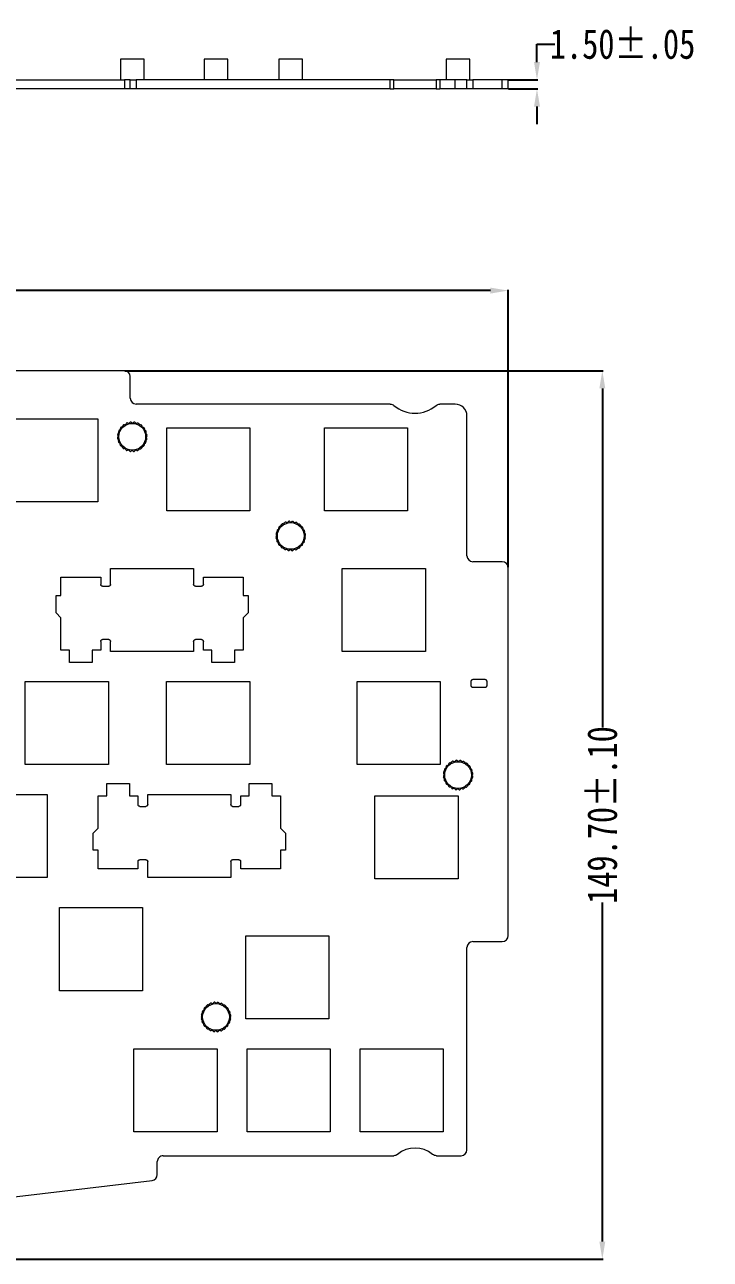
# Model space of a CAD drawing. Header units: inches. Extents: x -365 to 399, y 78 to 478.
# Drawn here: x 13.7 to 129.2, y 77.9 to 285.9 of the extents above; entities that cross this region are included whole.
import ezdxf

# ---------------------------------------------------------------- set-up
doc = ezdxf.new("R2010")
doc.units = ezdxf.units.IN
doc.header["$LTSCALE"] = 2.574606
doc.header["$MEASUREMENT"] = 0
doc.header["$PDMODE"] = 3
doc.header["$PDSIZE"] = 0.3125
doc.layers.get('0').update_dxf_attribs({"linetype": 'CONTINUOUS'})
doc.layers.get('Defpoints').update_dxf_attribs({"linetype": 'CONTINUOUS'})
doc.styles.get("Standard").update_dxf_attribs({"font": 'txt', "width": 0.8})
doc.dimstyles.new('副本 STANDARD', dxfattribs={"dimtxt": 5, "dimasz": 3, "dimexe": 0.125, "dimexo": 0.0625, "dimgap": 0.09, "dimtad": 0, "dimtoh": 1, "dimzin": 4, "dimdsep": 46, "dimtxsty": 'Standard', "dimblk": '_FILLED', "dimcen": 0.09, "dimazin": 1, "dimtp": 0.01, "dimtm": 0.01, "dimtfac": 1, "dimtofl": 0, "dimtmove": 0, "dimatfit": 3, "dimldrblk": '_FILLED', "dimfxl": 1, "dimtolj": 1, "dimtzin": 4, "dimarcsym": 0})

# ---------------------------------------------------------------- blocks, each defined once
blk = doc.blocks.new('_FILLED')
at = {"color": 0, "linetype": 'ByBlock'}
blk.add_solid([(0, 0), (-1, 0.167), (-1, -0.167)], dxfattribs=at)
blk = doc.blocks.new('*D16')
at = {"color": 0, "lineweight": -2, "transparency": 16777216}
for p, q in [((-283.86, 192.47), (-283.86, 241.2)), ((-280.86, 241.08), (-110.09, 241.08)), ((92.19, 241.08), (-78.58, 241.08)), ((95.19, 194.47), (95.19, 241.2))]:
    blk.add_line(p, q, dxfattribs=at)
at = {"layer": 'Defpoints', "color": 0, "transparency": 16777216}
for p in [(95.19, 241.08), (95.19, 194.41), (-283.86, 192.41)]:
    blk.add_point(p, dxfattribs=at)
at = {"color": 0, "lineweight": -2, "transparency": 16777216, "xscale": 3, "yscale": 3, "zscale": 3, "rotation": 180}
blk.add_blockref('_FILLED', (-283.86, 241.08), dxfattribs=at)
at = {"color": 0, "lineweight": -2, "transparency": 16777216, "xscale": 3, "yscale": 3, "zscale": 3}
blk.add_blockref('_FILLED', (95.19, 241.08), dxfattribs=at)
at = {"color": 0, "transparency": 16777216, "insert": (-94.34, 241.08), "char_height": 5, "attachment_point": 5}
blk.add_mtext('\\A1;379.05±.15', dxfattribs=at)
blk = doc.blocks.new('*D17')
at = {"color": 0, "lineweight": -2, "transparency": 16777216}
for p, q in [((30.59, 227.59), (111.16, 227.59)), ((111.04, 224.59), (111.04, 167.49)), ((111.04, 80.88), (111.04, 137.98)), ((-122.23, 77.88), (111.16, 77.88))]:
    blk.add_line(p, q, dxfattribs=at)
at = {"layer": 'Defpoints', "color": 0, "transparency": 16777216}
for p in [(30.52, 227.59), (-122.3, 77.88), (111.04, 77.88)]:
    blk.add_point(p, dxfattribs=at)
at = {"color": 0, "lineweight": -2, "transparency": 16777216, "xscale": 3, "yscale": 3, "zscale": 3}
for p, rotation in [((111.04, 227.59), 90), ((111.04, 77.88), 270)]:
    blk.add_blockref('_FILLED', p, dxfattribs=dict(at, rotation=rotation))
at = {"color": 0, "transparency": 16777216, "insert": (111.04, 152.73), "char_height": 5, "attachment_point": 5, "rotation": 90}
blk.add_mtext('\\A1;149.70±.10', dxfattribs=at)
blk = doc.blocks.new('*D20')
at = {"color": 0, "lineweight": -2, "transparency": 16777216}
for p, q in [((100.03, 279.59), (100.03, 282.59)), ((100.03, 282.59), (103.03, 282.59)), ((95.25, 276.59), (100.16, 276.59)), ((95.25, 275.09), (100.16, 275.09)), ((100.03, 272.09), (100.03, 269.09))]:
    blk.add_line(p, q, dxfattribs=at)
at = {"layer": 'Defpoints', "color": 0, "transparency": 16777216}
for p in [(95.19, 276.59), (95.19, 275.09), (100.03, 276.59)]:
    blk.add_point(p, dxfattribs=at)
at = {"color": 0, "lineweight": -2, "transparency": 16777216, "xscale": 3, "yscale": 3, "zscale": 3}
for p, rotation in [((100.03, 276.59), 270), ((100.03, 275.09), 90)]:
    blk.add_blockref('_FILLED', p, dxfattribs=dict(at, rotation=rotation))
at = {"color": 0, "transparency": 16777216, "insert": (114.45, 282.59), "char_height": 5, "attachment_point": 5}
blk.add_mtext('\\A1;1.50±.05', dxfattribs=at)

msp = doc.modelspace()

# ---------------------------------------------------------------- linework, layer by layer
at = {"color": 7, "linetype": 'Continuous', "lineweight": 15}
for p, q in [((29.864, 280.095), (29.864, 276.595)), ((31.894, 280.095), (29.864, 280.095)), ((33.864, 280.095), (31.894, 280.095)), ((33.864, 276.595), (33.864, 280.095)), ((43.965, 280.095), (43.965, 276.595)), ((45.995, 280.095), (43.965, 280.095)), ((47.965, 280.095), (45.995, 280.095)), ((47.965, 276.595), (47.965, 280.095)), ((56.548, 280.095), (56.548, 276.595)), ((58.578, 280.095), (56.548, 280.095)), ((60.548, 280.095), (58.578, 280.095)), ((60.548, 276.595), (60.548, 280.095)), ((84.738, 280.095), (84.738, 276.595)), ((86.769, 280.095), (84.738, 280.095)), ((88.738, 280.095), (86.769, 280.095)), ((88.738, 276.595), (88.738, 280.095)), ((-31.477, 276.595), (30.523, 276.595)), ((30.523, 275.095), (-31.477, 275.095)), ((30.523, 276.595), (30.523, 275.095)), ((31.523, 275.095), (30.523, 275.095)), ((31.523, 275.095), (31.523, 276.595)), ((32.523, 275.095), (31.523, 275.095)), ((32.523, 276.595), (32.523, 275.095)), ((75.293, 276.595), (32.523, 276.595)), ((75.293, 275.095), (32.523, 275.095)), ((75.293, 275.095), (75.293, 276.595)), ((75.939, 275.095), (75.939, 276.595)), ((83.043, 275.095), (75.939, 275.095)), ((83.043, 276.595), (83.043, 275.095)), ((83.688, 276.595), (83.688, 275.095)), ((86.238, 276.595), (83.688, 276.595)), ((86.238, 275.095), (83.688, 275.095)), ((86.238, 275.095), (86.238, 276.595)), ((88.238, 275.095), (86.238, 275.095)), ((88.238, 275.095), (88.238, 276.595)), ((89.238, 275.095), (88.238, 275.095)), ((89.238, 276.595), (89.238, 275.095)), ((94.188, 276.595), (89.238, 276.595)), ((94.188, 275.095), (89.238, 275.095)), ((94.188, 275.095), (94.188, 276.595)), ((95.188, 275.095), (94.188, 275.095)), ((95.188, 275.095), (95.188, 276.595)), ((30.523, 227.586), (-31.477, 227.586)), ((31.523, 222.958), (31.523, 226.586)), ((75.293, 221.958), (32.523, 221.958)), ((86.238, 221.958), (83.688, 221.958)), ((12.039, 219.503), (26.039, 219.503)), ((26.039, 219.503), (26.039, 205.503)), ((88.238, 196.408), (88.238, 219.958)), ((37.688, 203.958), (37.688, 217.958)), ((37.688, 217.958), (51.688, 217.958)), ((51.688, 217.958), (51.688, 203.958)), ((64.233, 203.958), (64.233, 217.958)), ((64.233, 217.958), (78.233, 217.958)), ((78.233, 217.958), (78.233, 203.958)), ((26.039, 205.503), (12.039, 205.503)), ((51.688, 203.958), (37.688, 203.958)), ((78.233, 203.958), (64.233, 203.958)), ((28.188, 194.288), (42.188, 194.288)), ((28.188, 191.588), (28.188, 194.288)), ((42.188, 194.288), (42.188, 191.588)), ((67.233, 180.268), (67.233, 194.268)), ((67.233, 194.268), (81.233, 194.268)), ((81.233, 194.268), (81.233, 180.268)), ((94.188, 195.408), (89.238, 195.408)), ((95.188, 132.408), (95.188, 194.408)), ((19.838, 192.788), (26.538, 192.788)), ((19.838, 189.688), (19.838, 192.788)), ((26.538, 192.788), (26.538, 191.588)), ((43.838, 192.788), (50.538, 192.788)), ((43.838, 191.588), (43.838, 192.788)), ((50.538, 192.788), (50.538, 189.688)), ((19.013, 189.688), (19.838, 189.688)), ((19.013, 186.788), (19.013, 189.688)), ((26.838, 191.288), (27.888, 191.288)), ((42.488, 191.288), (43.538, 191.288)), ((50.538, 189.688), (51.363, 189.688)), ((51.363, 189.688), (51.363, 186.788)), ((19.838, 185.963), (19.013, 186.788)), ((19.838, 180.488), (19.838, 185.963)), ((51.363, 186.788), (50.538, 185.963)), ((50.538, 185.963), (50.538, 180.488)), ((26.538, 181.988), (26.538, 180.488)), ((27.888, 182.288), (26.838, 182.288)), ((28.188, 180.288), (28.188, 181.988)), ((42.188, 181.988), (42.188, 180.288)), ((43.538, 182.288), (42.488, 182.288)), ((43.838, 180.488), (43.838, 181.988)), ((21.288, 180.488), (19.838, 180.488)), ((21.288, 178.438), (21.288, 180.488)), ((25.088, 180.488), (25.088, 178.438)), ((26.538, 180.488), (25.088, 180.488)), ((42.188, 180.288), (28.188, 180.288)), ((45.288, 180.488), (43.838, 180.488)), ((45.288, 178.438), (45.288, 180.488)), ((49.088, 180.488), (49.088, 178.438)), ((50.538, 180.488), (49.088, 180.488)), ((81.233, 180.268), (67.233, 180.268)), ((25.088, 178.438), (21.288, 178.438)), ((49.088, 178.438), (45.288, 178.438)), ((13.838, 175.238), (27.838, 175.238)), ((13.838, 161.238), (13.838, 175.238)), ((27.838, 175.238), (27.838, 161.238)), ((37.638, 175.238), (51.638, 175.238)), ((37.638, 161.238), (37.638, 175.238)), ((51.638, 175.238), (51.638, 161.238)), ((69.738, 161.218), (69.738, 175.218)), ((69.738, 175.218), (83.738, 175.218)), ((83.738, 175.218), (83.738, 161.218)), ((88.961, 174.495), (88.961, 175.295)), ((89.261, 175.595), (91.261, 175.595)), ((91.561, 175.295), (91.561, 174.495)), ((91.261, 174.195), (89.261, 174.195)), ((27.838, 161.238), (13.838, 161.238)), ((51.638, 161.238), (37.638, 161.238)), ((83.738, 161.218), (69.738, 161.218)), ((3.538, 156.188), (17.538, 156.188)), ((17.538, 156.188), (17.538, 142.188)), ((27.568, 158.038), (31.368, 158.038)), ((27.568, 155.988), (27.568, 158.038)), ((31.368, 158.038), (31.368, 155.988)), ((34.468, 156.188), (48.468, 156.188)), ((34.468, 154.488), (34.468, 156.188)), ((48.468, 156.188), (48.468, 154.488)), ((51.568, 158.038), (55.368, 158.038)), ((51.568, 155.988), (51.568, 158.038)), ((55.368, 158.038), (55.368, 155.988)), ((26.118, 155.988), (27.568, 155.988)), ((26.118, 150.513), (26.118, 155.988)), ((31.368, 155.988), (32.818, 155.988)), ((32.818, 155.988), (32.818, 154.488)), ((33.118, 154.188), (34.168, 154.188)), ((48.768, 154.188), (49.818, 154.188)), ((50.118, 155.988), (51.568, 155.988)), ((50.118, 154.488), (50.118, 155.988)), ((55.368, 155.988), (56.818, 155.988)), ((56.818, 155.988), (56.818, 150.513)), ((72.738, 141.968), (72.738, 155.968)), ((72.738, 155.968), (86.738, 155.968)), ((86.738, 155.968), (86.738, 141.968)), ((25.293, 149.688), (26.118, 150.513)), ((56.818, 150.513), (57.643, 149.688)), ((25.293, 146.788), (25.293, 149.688)), ((57.643, 149.688), (57.643, 146.788)), ((26.118, 146.788), (25.293, 146.788)), ((26.118, 143.688), (26.118, 146.788)), ((56.818, 146.788), (56.818, 143.688)), ((57.643, 146.788), (56.818, 146.788)), ((32.818, 143.688), (26.118, 143.688)), ((32.818, 144.888), (32.818, 143.688)), ((34.168, 145.188), (33.118, 145.188)), ((34.468, 142.188), (34.468, 144.888)), ((48.468, 144.888), (48.468, 142.188)), ((49.818, 145.188), (48.768, 145.188)), ((50.118, 143.688), (50.118, 144.888)), ((56.818, 143.688), (50.118, 143.688)), ((17.538, 142.188), (3.538, 142.188)), ((48.468, 142.188), (34.468, 142.188)), ((86.738, 141.968), (72.738, 141.968)), ((19.583, 137.138), (33.583, 137.138)), ((19.583, 123.138), (19.583, 137.138)), ((33.583, 137.138), (33.583, 123.138)), ((50.988, 132.388), (64.988, 132.388)), ((50.988, 118.388), (50.988, 132.388)), ((64.988, 132.388), (64.988, 118.388)), ((89.238, 131.408), (94.188, 131.408)), ((88.238, 96.338), (88.238, 130.408)), ((33.583, 123.138), (19.583, 123.138)), ((64.988, 118.388), (50.988, 118.388)), ((32.138, 113.338), (46.138, 113.338)), ((32.138, 99.338), (32.138, 113.338)), ((46.138, 113.338), (46.138, 99.338)), ((51.188, 113.338), (65.188, 113.338)), ((51.188, 99.338), (51.188, 113.338)), ((65.188, 113.338), (65.188, 99.338)), ((70.238, 113.338), (84.238, 113.338)), ((70.238, 99.338), (70.238, 113.338)), ((84.238, 113.338), (84.238, 99.338)), ((46.138, 99.338), (32.138, 99.338)), ((65.188, 99.338), (51.188, 99.338)), ((84.238, 99.338), (70.238, 99.338)), ((36.073, 92.166), (36.073, 94.337)), ((37.073, 95.338), (75.908, 95.338)), ((83.091, 95.338), (87.238, 95.338)), ((-26.639, 83.856), (35.19, 91.172))]:
    msp.add_line(p, q, dxfattribs=at)
for centre in [(31.864, 216.458), (58.548, 199.741), (86.738, 159.468), (45.965, 118.708)]:
    msp.add_circle(centre, 2.25, dxfattribs=at)
for centre, radius, start, end in [((30.523, 226.586), 1, 0, 89.99995), ((32.523, 222.958), 1, 180, 270), ((79.491, 225.921), 5.5, 229.776, 310.224), ((86.238, 219.958), 2, 0, 90), ((30.503, 218.312), 0.2, 130.8285, 178.50704), ((30.48, 218.295), 0.2, 74.75142, 122.42996), ((30.598, 218.729), 0.25, 254.75142, 343.50704), ((31.03, 218.601), 0.2, 115.8285, 163.50704), ((31.002, 218.59), 0.2, 59.75142, 107.42996), ((31.229, 218.979), 0.25, 239.75142, 328.50704), ((31.613, 218.744), 0.2, 100.8285, 148.50704), ((31.584, 218.741), 0.2, 44.75142, 92.42996), ((31.903, 219.057), 0.25, 224.75142, 313.50704), ((32.213, 218.731), 0.2, 85.8285, 133.50704), ((32.184, 218.735), 0.2, 29.75142, 77.42996), ((32.575, 218.959), 0.25, 209.75142, 298.50704), ((32.789, 218.563), 0.2, 70.8285, 118.50704), ((32.763, 218.575), 0.2, 14.75142, 62.42996), ((33.198, 218.689), 0.25, 194.75142, 283.50704), ((33.303, 218.252), 0.2, 55.8285, 103.50704), ((33.28, 218.27), 0.2, 359.75142, 47.42996), ((29.581, 216.178), 0.2, 134.75142, 182.42996), ((29.59, 216.807), 0.2, 175.8285, 223.50704), ((29.586, 216.778), 0.2, 119.75142, 167.42996), ((29.264, 216.497), 0.25, 314.75142, 43.50704), ((29.363, 217.169), 0.25, 299.75142, 28.50704), ((29.758, 217.383), 0.2, 160.8285, 208.50704), ((29.747, 217.357), 0.2, 104.75142, 152.42996), ((29.632, 217.792), 0.25, 284.75142, 13.50704), ((30.07, 217.897), 0.2, 145.8285, 193.50704), ((30.051, 217.874), 0.2, 89.75142, 137.42996), ((30.053, 218.324), 0.25, 269.75142, 358.50704), ((33.73, 218.268), 0.25, 179.75142, 268.50704), ((33.718, 217.818), 0.2, 40.8285, 88.50704), ((33.701, 217.842), 0.2, 344.75142, 32.42996), ((34.135, 217.723), 0.25, 164.75142, 253.50704), ((34.007, 217.292), 0.2, 25.8285, 73.50704), ((34.385, 217.092), 0.25, 149.75142, 238.50704), ((33.996, 217.319), 0.2, 329.75142, 17.42996), ((34.463, 216.418), 0.25, 134.75142, 223.50704), ((34.15, 216.709), 0.2, 10.8285, 58.50704), ((34.147, 216.738), 0.2, 314.75142, 2.42996), ((29.577, 216.207), 0.2, 190.8285, 238.50704), ((29.342, 215.823), 0.25, 329.75142, 58.50704), ((29.731, 215.596), 0.2, 149.75142, 197.42996), ((29.72, 215.623), 0.2, 205.8285, 253.50704), ((29.593, 215.192), 0.25, 344.75142, 73.50704), ((30.027, 215.074), 0.2, 164.75142, 212.42996), ((30.009, 215.097), 0.2, 220.8285, 268.50704), ((29.997, 214.647), 0.25, 359.75142, 88.50704), ((30.447, 214.645), 0.2, 179.75142, 227.42996), ((30.425, 214.664), 0.2, 235.8285, 283.50704), ((30.53, 214.226), 0.25, 14.75142, 103.50704), ((30.965, 214.341), 0.2, 194.75142, 242.42996), ((32.698, 214.314), 0.2, 295.8285, 343.50704), ((33.129, 214.186), 0.25, 74.75142, 163.50704), ((33.248, 214.621), 0.2, 254.75142, 302.42996), ((33.224, 214.603), 0.2, 310.8285, 358.50704), ((33.674, 214.591), 0.25, 89.75142, 178.50704), ((33.676, 215.041), 0.2, 269.75142, 317.42996), ((33.658, 215.018), 0.2, 325.8285, 13.50704), ((34.095, 215.124), 0.25, 104.75142, 193.50704), ((33.981, 215.559), 0.2, 284.75142, 332.42996), ((34.365, 215.747), 0.25, 119.75142, 208.50704), ((33.969, 215.532), 0.2, 340.8285, 28.50704), ((34.141, 216.137), 0.2, 299.75142, 347.42996), ((34.137, 216.108), 0.2, 355.8285, 43.50704), ((30.938, 214.352), 0.2, 250.8285, 298.50704), ((31.153, 213.957), 0.25, 29.75142, 118.50704), ((31.543, 214.18), 0.2, 209.75142, 257.42996), ((31.514, 214.184), 0.2, 265.8285, 313.50704), ((31.824, 213.858), 0.25, 44.75142, 133.50704), ((32.144, 214.175), 0.2, 224.75142, 272.42996), ((32.115, 214.171), 0.2, 280.8285, 328.50704), ((32.498, 213.936), 0.25, 59.75142, 148.50704), ((32.725, 214.325), 0.2, 239.75142, 287.42996), ((57.164, 201.578), 0.2, 74.75142, 122.42996), ((57.282, 202.013), 0.25, 254.75142, 343.50704), ((57.713, 201.885), 0.2, 115.8285, 163.50704), ((57.686, 201.874), 0.2, 59.75142, 107.42996), ((57.913, 202.263), 0.25, 239.75142, 328.50704), ((58.297, 202.028), 0.2, 100.8285, 148.50704), ((58.267, 202.024), 0.2, 44.75142, 92.42996), ((58.587, 202.341), 0.25, 224.75142, 313.50704), ((58.897, 202.015), 0.2, 85.8285, 133.50704), ((58.868, 202.019), 0.2, 29.75142, 77.42996), ((59.259, 202.242), 0.25, 209.75142, 298.50704), ((59.473, 201.847), 0.2, 70.8285, 118.50704), ((59.446, 201.858), 0.2, 14.75142, 62.42996), ((59.882, 201.973), 0.25, 194.75142, 283.50704), ((56.274, 200.091), 0.2, 175.8285, 223.50704), ((56.27, 200.062), 0.2, 119.75142, 167.42996), ((55.948, 199.781), 0.25, 314.75142, 43.50704), ((56.047, 200.452), 0.25, 299.75142, 28.50704), ((56.442, 200.667), 0.2, 160.8285, 208.50704), ((56.43, 200.64), 0.2, 104.75142, 152.42996), ((56.316, 201.075), 0.25, 284.75142, 13.50704), ((56.753, 201.181), 0.2, 145.8285, 193.50704), ((56.735, 201.158), 0.2, 89.75142, 137.42996), ((56.737, 201.608), 0.25, 269.75142, 358.50704), ((57.187, 201.596), 0.2, 130.8285, 178.50704), ((59.987, 201.535), 0.2, 55.8285, 103.50704), ((59.964, 201.554), 0.2, 359.75142, 47.42996), ((60.414, 201.552), 0.25, 179.75142, 268.50704), ((60.402, 201.102), 0.2, 40.8285, 88.50704), ((60.385, 201.125), 0.2, 344.75142, 32.42996), ((60.819, 201.007), 0.25, 164.75142, 253.50704), ((60.691, 200.576), 0.2, 25.8285, 73.50704), ((61.069, 200.376), 0.25, 149.75142, 238.50704), ((60.68, 200.603), 0.2, 329.75142, 17.42996), ((61.147, 199.702), 0.25, 134.75142, 223.50704), ((60.834, 199.992), 0.2, 10.8285, 58.50704), ((60.83, 200.021), 0.2, 314.75142, 2.42996), ((56.265, 199.461), 0.2, 134.75142, 182.42996), ((56.261, 199.49), 0.2, 190.8285, 238.50704), ((56.026, 199.107), 0.25, 329.75142, 58.50704), ((56.415, 198.88), 0.2, 149.75142, 197.42996), ((56.404, 198.907), 0.2, 205.8285, 253.50704), ((56.276, 198.476), 0.25, 344.75142, 73.50704), ((56.711, 198.357), 0.2, 164.75142, 212.42996), ((56.693, 198.381), 0.2, 220.8285, 268.50704), ((56.681, 197.931), 0.25, 359.75142, 88.50704), ((57.131, 197.929), 0.2, 179.75142, 227.42996), ((57.108, 197.947), 0.2, 235.8285, 283.50704), ((57.213, 197.51), 0.25, 14.75142, 103.50704), ((59.813, 197.47), 0.25, 74.75142, 163.50704), ((59.932, 197.904), 0.2, 254.75142, 302.42996), ((59.908, 197.887), 0.2, 310.8285, 358.50704), ((60.358, 197.875), 0.25, 89.75142, 178.50704), ((60.36, 198.325), 0.2, 269.75142, 317.42996), ((60.342, 198.302), 0.2, 325.8285, 13.50704), ((60.779, 198.407), 0.25, 104.75142, 193.50704), ((60.665, 198.842), 0.2, 284.75142, 332.42996), ((61.048, 199.03), 0.25, 119.75142, 208.50704), ((60.653, 198.816), 0.2, 340.8285, 28.50704), ((60.825, 199.421), 0.2, 299.75142, 347.42996), ((60.821, 199.392), 0.2, 355.8285, 43.50704), ((57.649, 197.624), 0.2, 194.75142, 242.42996), ((57.622, 197.636), 0.2, 250.8285, 298.50704), ((57.837, 197.24), 0.25, 29.75142, 118.50704), ((58.227, 197.464), 0.2, 209.75142, 257.42996), ((58.198, 197.468), 0.2, 265.8285, 313.50704), ((58.508, 197.142), 0.25, 44.75142, 133.50704), ((58.828, 197.459), 0.2, 224.75142, 272.42996), ((58.799, 197.455), 0.2, 280.8285, 328.50704), ((59.182, 197.22), 0.25, 59.75142, 148.50704), ((59.409, 197.609), 0.2, 239.75142, 287.42996), ((59.382, 197.598), 0.2, 295.8285, 343.50704), ((89.238, 196.408), 1, 180, 270), ((94.188, 194.408), 1, 0, 90), ((84.238, 160.179), 0.25, 299.75142, 28.50704), ((84.633, 160.393), 0.2, 160.8285, 208.50704), ((84.621, 160.367), 0.2, 104.75142, 152.42996), ((84.507, 160.802), 0.25, 284.75142, 13.50704), ((84.944, 160.907), 0.2, 145.8285, 193.50704), ((84.926, 160.884), 0.2, 89.75142, 137.42996), ((84.928, 161.334), 0.25, 269.75142, 358.50704), ((85.378, 161.322), 0.2, 130.8285, 178.50704), ((85.354, 161.305), 0.2, 74.75142, 122.42996), ((85.473, 161.739), 0.25, 254.75142, 343.50704), ((85.904, 161.611), 0.2, 115.8285, 163.50704), ((85.877, 161.6), 0.2, 59.75142, 107.42996), ((86.104, 161.989), 0.25, 239.75142, 328.50704), ((86.487, 161.754), 0.2, 100.8285, 148.50704), ((86.458, 161.751), 0.2, 44.75142, 92.42996), ((86.778, 162.067), 0.25, 224.75142, 313.50704), ((87.088, 161.741), 0.2, 85.8285, 133.50704), ((87.059, 161.745), 0.2, 29.75142, 77.42996), ((87.449, 161.969), 0.25, 209.75142, 298.50704), ((87.664, 161.573), 0.2, 70.8285, 118.50704), ((87.637, 161.585), 0.2, 14.75142, 62.42996), ((88.072, 161.699), 0.25, 194.75142, 283.50704), ((88.178, 161.262), 0.2, 55.8285, 103.50704), ((88.155, 161.28), 0.2, 359.75142, 47.42996), ((88.605, 161.278), 0.25, 179.75142, 268.50704), ((88.593, 160.828), 0.2, 40.8285, 88.50704), ((88.575, 160.852), 0.2, 344.75142, 32.42996), ((89.01, 160.733), 0.25, 164.75142, 253.50704), ((88.882, 160.302), 0.2, 25.8285, 73.50704), ((89.26, 160.102), 0.25, 149.75142, 238.50704), ((88.871, 160.329), 0.2, 329.75142, 17.42996), ((84.456, 159.188), 0.2, 134.75142, 182.42996), ((84.452, 159.217), 0.2, 190.8285, 238.50704), ((84.465, 159.817), 0.2, 175.8285, 223.50704), ((84.461, 159.788), 0.2, 119.75142, 167.42996), ((84.139, 159.507), 0.25, 314.75142, 43.50704), ((84.217, 158.833), 0.25, 329.75142, 58.50704), ((84.606, 158.606), 0.2, 149.75142, 197.42996), ((84.595, 158.633), 0.2, 205.8285, 253.50704), ((84.467, 158.202), 0.25, 344.75142, 73.50704), ((84.901, 158.084), 0.2, 164.75142, 212.42996), ((88.533, 158.028), 0.2, 325.8285, 13.50704), ((88.97, 158.134), 0.25, 104.75142, 193.50704), ((88.855, 158.569), 0.2, 284.75142, 332.42996), ((89.239, 158.757), 0.25, 119.75142, 208.50704), ((88.844, 158.542), 0.2, 340.8285, 28.50704), ((89.338, 159.428), 0.25, 134.75142, 223.50704), ((89.016, 159.147), 0.2, 299.75142, 347.42996), ((89.025, 159.719), 0.2, 10.8285, 58.50704), ((89.012, 159.118), 0.2, 355.8285, 43.50704), ((89.021, 159.748), 0.2, 314.75142, 2.42996), ((84.884, 158.107), 0.2, 220.8285, 268.50704), ((84.872, 157.657), 0.25, 359.75142, 88.50704), ((85.322, 157.655), 0.2, 179.75142, 227.42996), ((85.299, 157.674), 0.2, 235.8285, 283.50704), ((85.404, 157.236), 0.25, 14.75142, 103.50704), ((85.84, 157.351), 0.2, 194.75142, 242.42996), ((85.813, 157.362), 0.2, 250.8285, 298.50704), ((86.027, 156.967), 0.25, 29.75142, 118.50704), ((86.418, 157.19), 0.2, 209.75142, 257.42996), ((86.389, 157.194), 0.2, 265.8285, 313.50704), ((86.699, 156.868), 0.25, 44.75142, 133.50704), ((87.018, 157.185), 0.2, 224.75142, 272.42996), ((86.989, 157.181), 0.2, 280.8285, 328.50704), ((87.373, 156.946), 0.25, 59.75142, 148.50704), ((87.6, 157.335), 0.2, 239.75142, 287.42996), ((87.573, 157.324), 0.2, 295.8285, 343.50704), ((88.004, 157.196), 0.25, 74.75142, 163.50704), ((88.122, 157.631), 0.2, 254.75142, 302.42996), ((88.099, 157.613), 0.2, 310.8285, 358.50704), ((88.549, 157.601), 0.25, 89.75142, 178.50704), ((88.551, 158.051), 0.2, 269.75142, 317.42996), ((89.238, 130.408), 1, 90, 180), ((94.188, 132.408), 1, 270, 0), ((44.604, 120.562), 0.2, 130.8285, 178.50704), ((44.581, 120.545), 0.2, 74.75142, 122.42996), ((44.699, 120.979), 0.25, 254.75142, 343.50704), ((45.131, 120.851), 0.2, 115.8285, 163.50704), ((45.104, 120.84), 0.2, 59.75142, 107.42996), ((45.33, 121.229), 0.25, 239.75142, 328.50704), ((45.714, 120.994), 0.2, 100.8285, 148.50704), ((45.685, 120.991), 0.2, 44.75142, 92.42996), ((46.004, 121.307), 0.25, 224.75142, 313.50704), ((46.314, 120.981), 0.2, 85.8285, 133.50704), ((46.285, 120.985), 0.2, 29.75142, 77.42996), ((46.676, 121.209), 0.25, 209.75142, 298.50704), ((46.891, 120.813), 0.2, 70.8285, 118.50704), ((46.864, 120.825), 0.2, 14.75142, 62.42996), ((47.299, 120.939), 0.25, 194.75142, 283.50704), ((47.404, 120.502), 0.2, 55.8285, 103.50704), ((47.381, 120.52), 0.2, 359.75142, 47.42996), ((43.682, 118.428), 0.2, 134.75142, 182.42996), ((43.687, 119.028), 0.2, 119.75142, 167.42996), ((43.692, 119.057), 0.2, 175.8285, 223.50704), ((43.365, 118.747), 0.25, 314.75142, 43.50704), ((43.464, 119.419), 0.25, 299.75142, 28.50704), ((43.859, 119.633), 0.2, 160.8285, 208.50704), ((43.848, 119.607), 0.2, 104.75142, 152.42996), ((43.733, 120.042), 0.25, 284.75142, 13.50704), ((44.171, 120.147), 0.2, 145.8285, 193.50704), ((44.153, 120.124), 0.2, 89.75142, 137.42996), ((44.155, 120.574), 0.25, 269.75142, 358.50704), ((47.831, 120.518), 0.25, 179.75142, 268.50704), ((47.819, 120.068), 0.2, 40.8285, 88.50704), ((47.802, 120.092), 0.2, 344.75142, 32.42996), ((48.236, 119.973), 0.25, 164.75142, 253.50704), ((48.108, 119.542), 0.2, 25.8285, 73.50704), ((48.486, 119.342), 0.25, 149.75142, 238.50704), ((48.097, 119.569), 0.2, 329.75142, 17.42996), ((48.565, 118.668), 0.25, 134.75142, 223.50704), ((48.251, 118.959), 0.2, 10.8285, 58.50704), ((48.248, 118.988), 0.2, 314.75142, 2.42996), ((43.679, 118.457), 0.2, 190.8285, 238.50704), ((43.444, 118.073), 0.25, 329.75142, 58.50704), ((43.832, 117.846), 0.2, 149.75142, 197.42996), ((43.821, 117.873), 0.2, 205.8285, 253.50704), ((43.694, 117.442), 0.25, 344.75142, 73.50704), ((44.128, 117.324), 0.2, 164.75142, 212.42996), ((44.11, 117.347), 0.2, 220.8285, 268.50704), ((44.099, 116.897), 0.25, 359.75142, 88.50704), ((44.549, 116.895), 0.2, 179.75142, 227.42996), ((44.526, 116.914), 0.2, 235.8285, 283.50704), ((44.631, 116.476), 0.25, 14.75142, 103.50704), ((45.066, 116.591), 0.2, 194.75142, 242.42996), ((46.799, 116.564), 0.2, 295.8285, 343.50704), ((47.231, 116.436), 0.25, 74.75142, 163.50704), ((47.349, 116.871), 0.2, 254.75142, 302.42996), ((47.325, 116.853), 0.2, 310.8285, 358.50704), ((47.775, 116.841), 0.25, 89.75142, 178.50704), ((47.777, 117.291), 0.2, 269.75142, 317.42996), ((47.759, 117.268), 0.2, 325.8285, 13.50704), ((48.197, 117.374), 0.25, 104.75142, 193.50704), ((48.082, 117.809), 0.2, 284.75142, 332.42996), ((48.466, 117.997), 0.25, 119.75142, 208.50704), ((48.07, 117.782), 0.2, 340.8285, 28.50704), ((48.242, 118.387), 0.2, 299.75142, 347.42996), ((48.238, 118.358), 0.2, 355.8285, 43.50704), ((45.039, 116.602), 0.2, 250.8285, 298.50704), ((45.254, 116.207), 0.25, 29.75142, 118.50704), ((45.645, 116.43), 0.2, 209.75142, 257.42996), ((45.616, 116.434), 0.2, 265.8285, 313.50704), ((45.925, 116.108), 0.25, 44.75142, 133.50704), ((46.245, 116.425), 0.2, 224.75142, 272.42996), ((46.216, 116.421), 0.2, 280.8285, 328.50704), ((46.6, 116.186), 0.25, 59.75142, 148.50704), ((46.826, 116.575), 0.2, 239.75142, 287.42996), ((79.499, 91.976), 4.65, 50.53218, 129.46782), ((87.238, 96.338), 1, 270, 0), ((37.073, 94.338), 1, 90, 180.0108), ((35.073, 92.165), 1, 276.74784, 0.04781)]:
    msp.add_arc(centre, radius, start, end, dxfattribs=at)
for points, knots in [([(31.523, 276.595), (31.508, 276.595), (31.478, 276.595), (31.247, 276.595), (30.917, 276.595), (30.654, 276.595), (30.523, 276.595)], [0, 0, 0, 0, 0.2499997, 0.5000028, 0.7499993, 1, 1, 1, 1]), ([(31.523, 276.595), (31.538, 276.595), (31.569, 276.595), (31.8, 276.595), (32.13, 276.595), (32.392, 276.595), (32.523, 276.595)], [0, 0, 0, 0, 0.25000075, 0.5, 0.74999925, 1, 1, 1, 1]), ([(75.939, 276.595), (75.842, 276.595), (75.648, 276.595), (75.411, 276.595), (75.293, 276.595)], [0, 0, 0, 0, 0.4999981, 1, 1, 1, 1]), ([(75.293, 275.095), (75.411, 275.095), (75.648, 275.095), (75.842, 275.095), (75.939, 275.095)], [0, 0, 0, 0, 0.5000019, 1, 1, 1, 1]), ([(75.939, 276.595), (76.473, 276.595), (77.542, 276.595), (79.491, 276.595), (81.44, 276.595), (82.508, 276.595), (83.043, 276.595)], [0, 0, 0, 0, 0.24999976, 0.5, 0.75000024, 1, 1, 1, 1]), ([(83.688, 276.595), (83.57, 276.595), (83.334, 276.595), (83.14, 276.595), (83.043, 276.595)], [0, 0, 0, 0, 0.499992, 1, 1, 1, 1]), ([(83.043, 275.095), (83.14, 275.095), (83.334, 275.095), (83.57, 275.095), (83.688, 275.095)], [0, 0, 0, 0, 0.500008, 1, 1, 1, 1]), ([(88.238, 276.595), (88.208, 276.595), (88.148, 276.595), (87.686, 276.595), (87.025, 276.595), (86.5, 276.595), (86.238, 276.595)], [0, 0, 0, 0, 0.2500007, 0.4999986, 0.7499998, 1, 1, 1, 1]), ([(88.238, 276.595), (88.253, 276.595), (88.284, 276.595), (88.515, 276.595), (88.845, 276.595), (89.107, 276.595), (89.238, 276.595)], [0, 0, 0, 0, 0.25000026, 0.49999834, 0.74999974, 1, 1, 1, 1]), ([(95.188, 276.595), (95.173, 276.595), (95.143, 276.595), (94.912, 276.595), (94.581, 276.595), (94.319, 276.595), (94.188, 276.595)], [0, 0, 0, 0, 0.2499993, 0.5000007, 0.7499955, 1, 1, 1, 1]), ([(75.293, 221.958), (75.411, 221.947), (75.648, 221.925), (75.842, 221.789), (75.939, 221.721)], [0, 0, 0, 0, 0.5000019, 1, 1, 1, 1]), ([(83.043, 221.721), (83.14, 221.789), (83.334, 221.925), (83.57, 221.947), (83.688, 221.958)], [0, 0, 0, 0, 0.500008, 1, 1, 1, 1]), ([(26.838, 191.288), (26.799, 191.292), (26.72, 191.301), (26.621, 191.371), (26.552, 191.47), (26.543, 191.548), (26.538, 191.588)], [0, 0, 0, 0, 0.2500027, 0.5000039, 0.7500051, 1, 1, 1, 1]), ([(28.188, 191.588), (28.184, 191.548), (28.175, 191.47), (28.106, 191.371), (28.006, 191.301), (27.928, 191.292), (27.888, 191.288)], [0, 0, 0, 0, 0.249996, 0.4999939, 0.7499962, 1, 1, 1, 1]), ([(42.488, 191.288), (42.449, 191.292), (42.37, 191.301), (42.271, 191.371), (42.202, 191.47), (42.193, 191.548), (42.188, 191.588)], [0, 0, 0, 0, 0.2500016, 0.5000017, 0.7500062, 1, 1, 1, 1]), ([(43.838, 191.588), (43.834, 191.548), (43.825, 191.47), (43.756, 191.371), (43.656, 191.301), (43.578, 191.292), (43.538, 191.288)], [0, 0, 0, 0, 0.2499938, 0.4999983, 0.7499984, 1, 1, 1, 1]), ([(26.538, 181.988), (26.543, 182.027), (26.552, 182.106), (26.621, 182.205), (26.72, 182.274), (26.799, 182.283), (26.838, 182.288)], [0, 0, 0, 0, 0.2500007, 0.5, 0.7499993, 1, 1, 1, 1]), ([(27.888, 182.288), (27.928, 182.283), (28.006, 182.274), (28.106, 182.205), (28.175, 182.106), (28.184, 182.027), (28.188, 181.988)], [0, 0, 0, 0, 0.2500018, 0.5000022, 0.7499982, 1, 1, 1, 1]), ([(42.188, 181.988), (42.193, 182.027), (42.202, 182.106), (42.271, 182.205), (42.37, 182.274), (42.449, 182.283), (42.488, 182.288)], [0, 0, 0, 0, 0.24999961, 0.50000221, 0.75000039, 1, 1, 1, 1]), ([(43.538, 182.288), (43.578, 182.283), (43.656, 182.274), (43.756, 182.205), (43.825, 182.106), (43.834, 182.027), (43.838, 181.988)], [0, 0, 0, 0, 0.24999961, 0.49999779, 0.75000039, 1, 1, 1, 1]), ([(88.961, 175.295), (88.966, 175.335), (88.975, 175.413), (89.044, 175.513), (89.143, 175.582), (89.222, 175.591), (89.261, 175.595)], [0, 0, 0, 0, 0.2500045, 0.5000001, 0.7499978, 1, 1, 1, 1]), ([(91.261, 175.595), (91.301, 175.591), (91.379, 175.582), (91.478, 175.513), (91.548, 175.413), (91.557, 175.335), (91.561, 175.295)], [0, 0, 0, 0, 0.25000074, 0.49999707, 0.75000003, 1, 1, 1, 1]), ([(89.261, 174.195), (89.222, 174.2), (89.143, 174.209), (89.044, 174.278), (88.975, 174.377), (88.966, 174.456), (88.961, 174.495)], [0, 0, 0, 0, 0.250001, 0.5000007, 0.7499959, 1, 1, 1, 1]), ([(91.561, 174.495), (91.557, 174.456), (91.548, 174.377), (91.478, 174.278), (91.379, 174.209), (91.301, 174.2), (91.261, 174.195)], [0, 0, 0, 0, 0.24999961, 0.50000221, 0.75000039, 1, 1, 1, 1]), ([(33.118, 154.188), (33.079, 154.192), (33, 154.201), (32.901, 154.271), (32.832, 154.37), (32.823, 154.448), (32.818, 154.488)], [0, 0, 0, 0, 0.25000024, 0.49999849, 0.75000171, 1, 1, 1, 1]), ([(34.468, 154.488), (34.464, 154.448), (34.455, 154.37), (34.386, 154.271), (34.286, 154.201), (34.208, 154.192), (34.168, 154.188)], [0, 0, 0, 0, 0.24999829, 0.50000151, 0.74999976, 1, 1, 1, 1]), ([(48.768, 154.188), (48.729, 154.192), (48.65, 154.201), (48.551, 154.271), (48.482, 154.37), (48.473, 154.448), (48.468, 154.488)], [0, 0, 0, 0, 0.2500024, 0.5000029, 0.7499995, 1, 1, 1, 1]), ([(50.118, 154.488), (50.114, 154.448), (50.105, 154.37), (50.036, 154.271), (49.936, 154.201), (49.858, 154.192), (49.818, 154.188)], [0, 0, 0, 0, 0.2500005, 0.4999971, 0.7499976, 1, 1, 1, 1]), ([(32.818, 144.888), (32.823, 144.927), (32.832, 145.006), (32.901, 145.105), (33, 145.174), (33.079, 145.183), (33.118, 145.188)], [0, 0, 0, 0, 0.24999829, 0.50000151, 0.74999976, 1, 1, 1, 1]), ([(34.168, 145.188), (34.208, 145.183), (34.286, 145.174), (34.386, 145.105), (34.455, 145.006), (34.464, 144.927), (34.468, 144.888)], [0, 0, 0, 0, 0.25000024, 0.49999849, 0.75000171, 1, 1, 1, 1]), ([(48.468, 144.888), (48.473, 144.927), (48.482, 145.006), (48.551, 145.105), (48.65, 145.174), (48.729, 145.183), (48.768, 145.188)], [0, 0, 0, 0, 0.2500005, 0.4999971, 0.7499976, 1, 1, 1, 1]), ([(49.818, 145.188), (49.858, 145.183), (49.936, 145.174), (50.036, 145.105), (50.105, 145.006), (50.114, 144.927), (50.118, 144.888)], [0, 0, 0, 0, 0.2500024, 0.5000029, 0.7499995, 1, 1, 1, 1]), ([(76.543, 95.566), (76.447, 95.5), (76.255, 95.369), (76.024, 95.348), (75.908, 95.338)], [0, 0, 0, 0, 0.5000001, 1, 1, 1, 1]), ([(83.091, 95.338), (82.975, 95.348), (82.743, 95.369), (82.551, 95.5), (82.455, 95.566)], [0, 0, 0, 0, 0.4999999, 1, 1, 1, 1])]:
    msp.add_open_spline(points, degree=3, knots=knots, dxfattribs=at)

# ---------------------------------------------------------------- dimensions: what is measured, and where the dimension line sits
at = {"color": 3}
for base, p1, p2, override, picture, middle in [((100.031, 276.595), (95.188, 275.095), (95.188, 276.595), {"dimtol": 1, "dimtp": 0.05, "dimtm": 0.05}, '*D20', (114.455, 282.595)), ((111.036, 77.883), (30.523, 227.586), (-122.297, 77.883), {"dimtol": 1, "dimtp": 0.1, "dimtm": 0.1}, '*D17', (111.036, 152.734))]:
    dim = msp.add_linear_dim(base=base, p1=p1, p2=p2, angle=90, dimstyle='副本 STANDARD', override=override, dxfattribs=at)
    dim.commit()
    dim.dimension.update_dxf_attribs({"geometry": picture, "text_midpoint": middle})
dim = msp.add_linear_dim(base=(95.188, 241.076), p1=(-283.862, 192.408), p2=(95.188, 194.408), dimstyle='副本 STANDARD', override={"dimtol": 1, "dimtp": 0.15, "dimtm": 0.15}, dxfattribs=at)
dim.commit()
dim.dimension.update_dxf_attribs({"geometry": '*D16', "text_midpoint": (-94.337, 241.076)})

doc.saveas('drawing.dxf')
